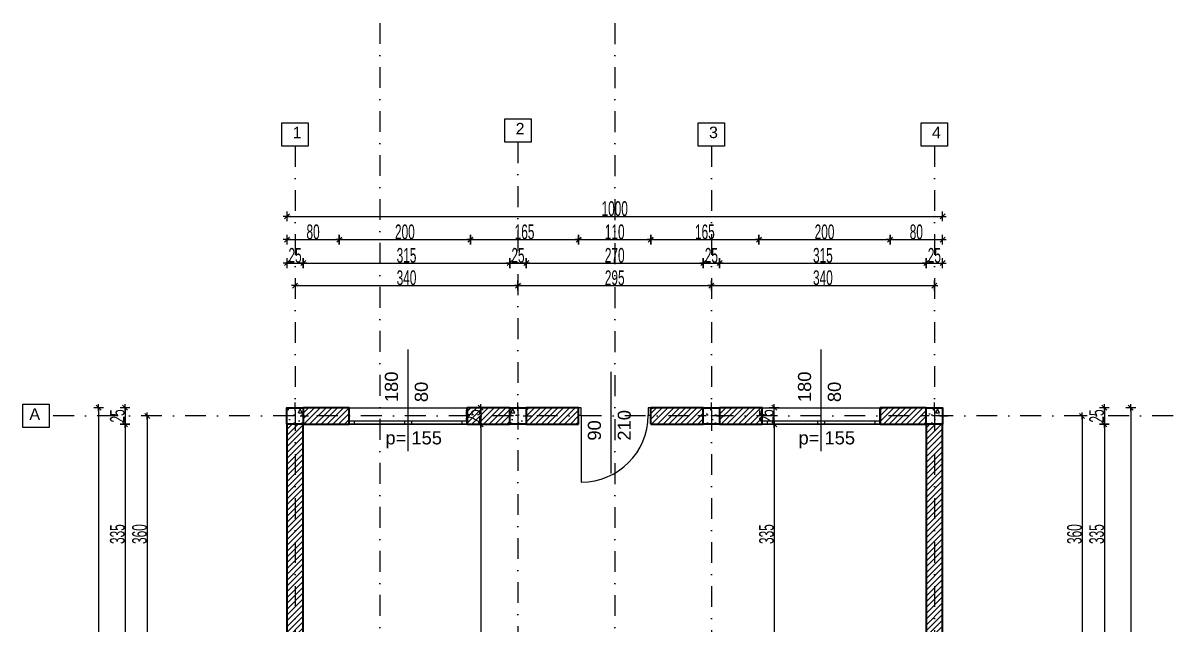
# Model space of a CAD drawing. Header units: millimetres. Extents: x 917196 to 1040943, y -9546 to 18600.
# Drawn here: x 1022418 to 1039956, y 7921 to 17094 of the extents above; entities that cross this region are included whole.
import ezdxf

# ---------------------------------------------------------------- set-up
doc = ezdxf.new("R2010")
doc.units = ezdxf.units.MM
doc.header["$MEASUREMENT"] = 0
doc.linetypes.add('Dot & Dashed', pattern=[670.277762, 317.5, -176.388889, 0, -176.388874])
for name, color, linetype, lineweight in [('dimenzija', 7, 'Continuous', 13), ('dimenzuja vnatre', 251, 'Continuous', 9), ('New_Structural - Bearing_Pen_No__20', 1, 'Continuous', 0), ('New_Structural - Bearing_Pen_No__27', 7, 'Continuous', 25), ('New_Structural - Bearing_Pen_No__7', 7, 'Continuous', 35)]:
    doc.layers.add(name, color=color, linetype=linetype, lineweight=lineweight)
for name, color, linetype, lineweight, true_color in [('Marker - Section_Pen_No__85', 7, 'Continuous', 13, 0xaaaaaa), ('New_Structural - Bearing_Pen_No__168', 7, 'Continuous', 13, 0x6a6a6a), ('New_Structural - Bearing_Pen_No__169', 7, 'Continuous', 13, 0x6a6a6a), ('New_Structural - Bearing_Pen_No__5', 7, 'Continuous', 25, 0x40a5ff), ('New_Structural - Bearing_Pen_No__61', 7, 'Continuous', 20, 0x6a6a6a), ('New_Structural - Bearing_Pen_No__8', 7, 'Continuous', 35, 0xa80f02), ('OSKI', 7, 'Continuous', 20, 0x156a84)]:
    doc.layers.add(name, color=color, linetype=linetype, lineweight=lineweight, true_color=true_color)
doc.styles.add('GENERATED_STYLE_1', font='arial.ttf')
doc.styles.add('PLATEIA', font='CGSAPPS.shx', dxfattribs={"width": 0.6})
doc.dimstyles.new('100v', dxfattribs={"dimtxt": 225, "dimasz": 1, "dimexe": 0.18, "dimexo": 0.0625, "dimgap": 4, "dimtad": 1, "dimdec": 0, "dimlfac": 0.1, "dimzin": 12, "dimdsep": 46, "dimtxsty": 'PLATEIA', "dimblk": 'A$C321216CB', "dimcen": 0.09, "dimse1": 1, "dimse2": 1, "dimclrd": 256, "dimclrt": 256, "dimadec": 3, "dimazin": 0, "dimtfac": 1, "dimtdec": 0, "dimtix": 1, "dimtmove": 2, "dimatfit": 3, "dimldrblk": 'A$C321216CB', "dimfxl": 1, "dimtolj": 1, "dimtzin": 0, "dimlwd": -1, "dimarcsym": 0})
pattern_1 = [(45, (1012807.07, -14138.004), (-44.19417, 44.19417), [])]
pattern_2 = [(0, (1591457, -26256.6), (0, 623.5383), [60, -300]), (0, (1591637, -25944.85), (0, 623.5383), [60, -300]), (60, (1591457, -26256.6), (-540, 311.76916), [60, -300]), (60, (1591817, -26256.6), (-540, 311.76916), [60, -300]), (120, (1591517, -26256.6), (540, 311.76916), [60, -300]), (120, (1591877, -26256.6), (540, 311.76916), [60, -300]), (0, (1591456.98, -26196.62), (0, 120.000005), [0, -120.000005, 0, -180.000007]), (45, (1591516.98, -26196.62), (-84.852817, 84.852817), [0, -90.000004, 0, -150.000006])]

# ---------------------------------------------------------------- blocks, each defined once
blk = doc.blocks.new('A$C321216CB')
for p, q in [((-54, 0), (54, 0)), ((-38, -38), (38, 38)), ((0, -75), (0, 75))]:
    blk.add_line(p, q)
blk = doc.blocks.new('*D244')
at = {"layer": 'DEFPOINTS', "color": 0, "transparency": 16777216}
for p in [(1029967, 13094), (1026567, 12856), (1029967, 12915)]:
    blk.add_point(p, dxfattribs=at)
at = {"layer": 'dimenzija', "transparency": 16777216}
blk.add_line((1026568, 13094), (1029966, 13094), dxfattribs=at)
at = {"layer": 'dimenzija', "transparency": 16777216, "rotation": 180}
blk.add_blockref('A$C321216CB', (1026567, 13094), dxfattribs=at)
at = {"layer": 'dimenzija', "transparency": 16777216}
blk.add_blockref('A$C321216CB', (1029967, 13094), dxfattribs=at)
at = {"layer": 'dimenzija', "transparency": 16777216, "insert": (1028267, 13211), "char_height": 225, "attachment_point": 5, "style": 'PLATEIA'}
blk.add_mtext('\\A1;340', dxfattribs=at)
blk = doc.blocks.new('*D245')
at = {"layer": 'DEFPOINTS', "color": 0, "transparency": 16777216}
for p in [(1032917, 13094), (1029967, 12915), (1032917, 12665)]:
    blk.add_point(p, dxfattribs=at)
at = {"layer": 'dimenzija', "transparency": 16777216}
blk.add_line((1029968, 13094), (1032916, 13094), dxfattribs=at)
at = {"layer": 'dimenzija', "transparency": 16777216, "rotation": 180}
blk.add_blockref('A$C321216CB', (1029967, 13094), dxfattribs=at)
at = {"layer": 'dimenzija', "transparency": 16777216}
blk.add_blockref('A$C321216CB', (1032917, 13094), dxfattribs=at)
at = {"layer": 'dimenzija', "transparency": 16777216, "insert": (1031442, 13211), "char_height": 225, "attachment_point": 5, "style": 'PLATEIA'}
blk.add_mtext('\\A1;295', dxfattribs=at)
blk = doc.blocks.new('*D246')
at = {"layer": 'DEFPOINTS', "color": 0, "transparency": 16777216}
for p in [(1036317, 13094), (1032917, 12665), (1036317, 12606)]:
    blk.add_point(p, dxfattribs=at)
at = {"layer": 'dimenzija', "transparency": 16777216}
blk.add_line((1032918, 13094), (1036316, 13094), dxfattribs=at)
at = {"layer": 'dimenzija', "transparency": 16777216, "rotation": 180}
blk.add_blockref('A$C321216CB', (1032917, 13094), dxfattribs=at)
at = {"layer": 'dimenzija', "transparency": 16777216}
blk.add_blockref('A$C321216CB', (1036317, 13094), dxfattribs=at)
at = {"layer": 'dimenzija', "transparency": 16777216, "insert": (1034617, 13211), "char_height": 225, "attachment_point": 5, "style": 'PLATEIA'}
blk.add_mtext('\\A1;340', dxfattribs=at)
blk = doc.blocks.new('*D275')
at = {"layer": 'DEFPOINTS', "color": 0, "transparency": 16777216}
for p in [(1026692, 13435), (1026442, 11231), (1026692, 11231)]:
    blk.add_point(p, dxfattribs=at)
at = {"layer": 'dimenzija', "transparency": 16777216}
blk.add_line((1026443, 13435), (1026691, 13435), dxfattribs=at)
at = {"layer": 'dimenzija', "transparency": 16777216, "rotation": 180}
blk.add_blockref('A$C321216CB', (1026442, 13435), dxfattribs=at)
at = {"layer": 'dimenzija', "transparency": 16777216}
blk.add_blockref('A$C321216CB', (1026692, 13435), dxfattribs=at)
at = {"layer": 'dimenzija', "transparency": 16777216, "insert": (1026567, 13552), "char_height": 225, "attachment_point": 5, "style": 'PLATEIA'}
blk.add_mtext('\\A1;25', dxfattribs=at)
blk = doc.blocks.new('*D247')
at = {"layer": 'DEFPOINTS', "color": 0, "transparency": 16777216}
for p in [(1029842, 13435), (1026692, 11231), (1029842, 11231)]:
    blk.add_point(p, dxfattribs=at)
at = {"layer": 'dimenzija', "transparency": 16777216}
blk.add_line((1026693, 13435), (1029841, 13435), dxfattribs=at)
at = {"layer": 'dimenzija', "transparency": 16777216, "rotation": 180}
blk.add_blockref('A$C321216CB', (1026692, 13435), dxfattribs=at)
at = {"layer": 'dimenzija', "transparency": 16777216}
blk.add_blockref('A$C321216CB', (1029842, 13435), dxfattribs=at)
at = {"layer": 'dimenzija', "transparency": 16777216, "insert": (1028267, 13552), "char_height": 225, "attachment_point": 5, "style": 'PLATEIA'}
blk.add_mtext('\\A1;315', dxfattribs=at)
blk = doc.blocks.new('*D248')
at = {"layer": 'DEFPOINTS', "color": 0, "transparency": 16777216}
for p in [(1030092, 13435), (1029842, 11231), (1030092, 11231)]:
    blk.add_point(p, dxfattribs=at)
at = {"layer": 'dimenzija', "transparency": 16777216}
blk.add_line((1029843, 13435), (1030091, 13435), dxfattribs=at)
at = {"layer": 'dimenzija', "transparency": 16777216, "rotation": 180}
blk.add_blockref('A$C321216CB', (1029842, 13435), dxfattribs=at)
at = {"layer": 'dimenzija', "transparency": 16777216}
blk.add_blockref('A$C321216CB', (1030092, 13435), dxfattribs=at)
at = {"layer": 'dimenzija', "transparency": 16777216, "insert": (1029967, 13552), "char_height": 225, "attachment_point": 5, "style": 'PLATEIA'}
blk.add_mtext('\\A1;25', dxfattribs=at)
blk = doc.blocks.new('*D276')
at = {"layer": 'DEFPOINTS', "color": 0, "transparency": 16777216}
for p in [(1032792, 13435), (1030092, 11231), (1032792, 11231)]:
    blk.add_point(p, dxfattribs=at)
at = {"layer": 'dimenzija', "transparency": 16777216}
blk.add_line((1030093, 13435), (1032791, 13435), dxfattribs=at)
at = {"layer": 'dimenzija', "transparency": 16777216, "rotation": 180}
blk.add_blockref('A$C321216CB', (1030092, 13435), dxfattribs=at)
at = {"layer": 'dimenzija', "transparency": 16777216}
blk.add_blockref('A$C321216CB', (1032792, 13435), dxfattribs=at)
at = {"layer": 'dimenzija', "transparency": 16777216, "insert": (1031442, 13552), "char_height": 225, "attachment_point": 5, "style": 'PLATEIA'}
blk.add_mtext('\\A1;270', dxfattribs=at)
blk = doc.blocks.new('*D277')
at = {"layer": 'DEFPOINTS', "color": 0, "transparency": 16777216}
for p in [(1033042, 13435), (1032792, 11231), (1033042, 11231)]:
    blk.add_point(p, dxfattribs=at)
at = {"layer": 'dimenzija', "transparency": 16777216}
blk.add_line((1032793, 13435), (1033041, 13435), dxfattribs=at)
at = {"layer": 'dimenzija', "transparency": 16777216, "rotation": 180}
blk.add_blockref('A$C321216CB', (1032792, 13435), dxfattribs=at)
at = {"layer": 'dimenzija', "transparency": 16777216}
blk.add_blockref('A$C321216CB', (1033042, 13435), dxfattribs=at)
at = {"layer": 'dimenzija', "transparency": 16777216, "insert": (1032917, 13552), "char_height": 225, "attachment_point": 5, "style": 'PLATEIA'}
blk.add_mtext('\\A1;25', dxfattribs=at)
blk = doc.blocks.new('*D249')
at = {"layer": 'DEFPOINTS', "color": 0, "transparency": 16777216}
for p in [(1036192, 13435), (1033042, 11231), (1036192, 11231)]:
    blk.add_point(p, dxfattribs=at)
at = {"layer": 'dimenzija', "transparency": 16777216}
blk.add_line((1033043, 13435), (1036191, 13435), dxfattribs=at)
at = {"layer": 'dimenzija', "transparency": 16777216, "rotation": 180}
blk.add_blockref('A$C321216CB', (1033042, 13435), dxfattribs=at)
at = {"layer": 'dimenzija', "transparency": 16777216}
blk.add_blockref('A$C321216CB', (1036192, 13435), dxfattribs=at)
at = {"layer": 'dimenzija', "transparency": 16777216, "insert": (1034617, 13552), "char_height": 225, "attachment_point": 5, "style": 'PLATEIA'}
blk.add_mtext('\\A1;315', dxfattribs=at)
blk = doc.blocks.new('*D278')
at = {"layer": 'DEFPOINTS', "color": 0, "transparency": 16777216}
for p in [(1036442, 13435), (1036192, 11231), (1036442, 11231)]:
    blk.add_point(p, dxfattribs=at)
at = {"layer": 'dimenzija', "transparency": 16777216}
blk.add_line((1036193, 13435), (1036441, 13435), dxfattribs=at)
at = {"layer": 'dimenzija', "transparency": 16777216, "rotation": 180}
blk.add_blockref('A$C321216CB', (1036192, 13435), dxfattribs=at)
at = {"layer": 'dimenzija', "transparency": 16777216}
blk.add_blockref('A$C321216CB', (1036442, 13435), dxfattribs=at)
at = {"layer": 'dimenzija', "transparency": 16777216, "insert": (1036317, 13552), "char_height": 225, "attachment_point": 5, "style": 'PLATEIA'}
blk.add_mtext('\\A1;25', dxfattribs=at)
blk = doc.blocks.new('*D280')
at = {"layer": 'DEFPOINTS', "color": 0, "transparency": 16777216}
for p in [(1025716, 11106), (1024312, 7506), (1025716, 7506)]:
    blk.add_point(p, dxfattribs=at)
at = {"layer": 'dimenzija', "transparency": 16777216}
blk.add_line((1024312, 11105), (1024312, 7507), dxfattribs=at)
for p, rotation in [((1024312, 11106), 90), ((1024312, 7506), 270)]:
    blk.add_blockref('A$C321216CB', p, dxfattribs=dict(at, rotation=rotation))
at = {"layer": 'dimenzija', "transparency": 16777216, "insert": (1024196, 9306), "char_height": 225, "attachment_point": 5, "rotation": 90, "style": 'PLATEIA'}
blk.add_mtext('\\A1;360', dxfattribs=at)
blk = doc.blocks.new('*D283')
at = {"layer": 'DEFPOINTS', "color": 0, "transparency": 16777216}
for p in [(1026442, 11231), (1023974, 10981), (1026442, 10981)]:
    blk.add_point(p, dxfattribs=at)
at = {"layer": 'dimenzija', "transparency": 16777216}
blk.add_line((1023974, 11230), (1023974, 10982), dxfattribs=at)
for p, rotation in [((1023974, 11231), 90), ((1023974, 10981), 270)]:
    blk.add_blockref('A$C321216CB', p, dxfattribs=dict(at, rotation=rotation))
at = {"layer": 'dimenzija', "transparency": 16777216, "insert": (1023858, 11106), "char_height": 225, "attachment_point": 5, "rotation": 90, "style": 'PLATEIA'}
blk.add_mtext('\\A1;25', dxfattribs=at)
blk = doc.blocks.new('*D284')
at = {"layer": 'DEFPOINTS', "color": 0, "transparency": 16777216}
for p in [(1026442, 10981), (1023974, 7631), (1026442, 7631)]:
    blk.add_point(p, dxfattribs=at)
at = {"layer": 'dimenzija', "transparency": 16777216}
blk.add_line((1023974, 10980), (1023974, 7632), dxfattribs=at)
for p, rotation in [((1023974, 10981), 90), ((1023974, 7631), 270)]:
    blk.add_blockref('A$C321216CB', p, dxfattribs=dict(at, rotation=rotation))
at = {"layer": 'dimenzija', "transparency": 16777216, "insert": (1023858, 9306), "char_height": 225, "attachment_point": 5, "rotation": 90, "style": 'PLATEIA'}
blk.add_mtext('\\A1;335', dxfattribs=at)
blk = doc.blocks.new('*D260')
at = {"layer": 'DEFPOINTS', "color": 0, "transparency": 16777216}
for p in [(1026442, 11231), (1023571, 1231), (1026442, 1231)]:
    blk.add_point(p, dxfattribs=at)
at = {"layer": 'dimenzija', "transparency": 16777216}
blk.add_line((1023571, 11230), (1023571, 1232), dxfattribs=at)
for p, rotation in [((1023571, 11231), 90), ((1023571, 1231), 270)]:
    blk.add_blockref('A$C321216CB', p, dxfattribs=dict(at, rotation=rotation))
at = {"layer": 'dimenzija', "transparency": 16777216, "insert": (1023454, 6231), "char_height": 225, "attachment_point": 5, "rotation": 90, "style": 'PLATEIA'}
blk.add_mtext('\\A1;1000', dxfattribs=at)
blk = doc.blocks.new('*D261')
at = {"layer": 'DEFPOINTS', "color": 0, "transparency": 16777216}
for p in [(1037167, 11106), (1037167, 7506), (1038571, 7506)]:
    blk.add_point(p, dxfattribs=at)
at = {"layer": 'dimenzija', "transparency": 16777216}
blk.add_line((1038571, 11105), (1038571, 7507), dxfattribs=at)
for p, rotation in [((1038571, 11106), 90), ((1038571, 7506), 270)]:
    blk.add_blockref('A$C321216CB', p, dxfattribs=dict(at, rotation=rotation))
at = {"layer": 'dimenzija', "transparency": 16777216, "insert": (1038455, 9306), "char_height": 225, "attachment_point": 5, "rotation": 90, "style": 'PLATEIA'}
blk.add_mtext('\\A1;360', dxfattribs=at)
blk = doc.blocks.new('*D264')
at = {"layer": 'DEFPOINTS', "color": 0, "transparency": 16777216}
for p in [(1036442, 11231), (1036442, 10981), (1038910, 10981)]:
    blk.add_point(p, dxfattribs=at)
at = {"layer": 'dimenzija', "transparency": 16777216}
blk.add_line((1038910, 11230), (1038910, 10982), dxfattribs=at)
for p, rotation in [((1038910, 11231), 90), ((1038910, 10981), 270)]:
    blk.add_blockref('A$C321216CB', p, dxfattribs=dict(at, rotation=rotation))
at = {"layer": 'dimenzija', "transparency": 16777216, "insert": (1038793, 11106), "char_height": 225, "attachment_point": 5, "rotation": 90, "style": 'PLATEIA'}
blk.add_mtext('\\A1;25', dxfattribs=at)
blk = doc.blocks.new('*D265')
at = {"layer": 'DEFPOINTS', "color": 0, "transparency": 16777216}
for p in [(1036442, 10981), (1036442, 7631), (1038910, 7631)]:
    blk.add_point(p, dxfattribs=at)
at = {"layer": 'dimenzija', "transparency": 16777216}
blk.add_line((1038910, 10980), (1038910, 7632), dxfattribs=at)
for p, rotation in [((1038910, 10981), 90), ((1038910, 7631), 270)]:
    blk.add_blockref('A$C321216CB', p, dxfattribs=dict(at, rotation=rotation))
at = {"layer": 'dimenzija', "transparency": 16777216, "insert": (1038793, 9306), "char_height": 225, "attachment_point": 5, "rotation": 90, "style": 'PLATEIA'}
blk.add_mtext('\\A1;335', dxfattribs=at)
blk = doc.blocks.new('*D271')
at = {"layer": 'DEFPOINTS', "color": 0, "transparency": 16777216}
for p in [(1036442, 11231), (1036442, 1231), (1039313, 1231)]:
    blk.add_point(p, dxfattribs=at)
at = {"layer": 'dimenzija', "transparency": 16777216}
blk.add_line((1039313, 11230), (1039313, 1232), dxfattribs=at)
for p, rotation in [((1039313, 11231), 90), ((1039313, 1231), 270)]:
    blk.add_blockref('A$C321216CB', p, dxfattribs=dict(at, rotation=rotation))
at = {"layer": 'dimenzija', "transparency": 16777216, "insert": (1039196, 6231), "char_height": 225, "attachment_point": 5, "rotation": 90, "style": 'PLATEIA'}
blk.add_mtext('\\A1;1000', dxfattribs=at)
blk = doc.blocks.new('*D272')
at = {"layer": 'DEFPOINTS', "color": 0, "transparency": 16777216}
for p in [(1027242, 13793), (1026442, 11231), (1027242, 11231)]:
    blk.add_point(p, dxfattribs=at)
at = {"layer": 'dimenzija', "transparency": 16777216}
blk.add_line((1026443, 13793), (1027241, 13793), dxfattribs=at)
at = {"layer": 'dimenzija', "transparency": 16777216, "rotation": 180}
blk.add_blockref('A$C321216CB', (1026442, 13793), dxfattribs=at)
at = {"layer": 'dimenzija', "transparency": 16777216}
blk.add_blockref('A$C321216CB', (1027242, 13793), dxfattribs=at)
at = {"layer": 'dimenzija', "transparency": 16777216, "insert": (1026842, 13910), "char_height": 225, "attachment_point": 5, "style": 'PLATEIA'}
blk.add_mtext('\\A1;80', dxfattribs=at)
blk = doc.blocks.new('*D273')
at = {"layer": 'DEFPOINTS', "color": 0, "transparency": 16777216}
for p in [(1029242, 13793), (1027242, 11231), (1029242, 11231)]:
    blk.add_point(p, dxfattribs=at)
at = {"layer": 'dimenzija', "transparency": 16777216}
blk.add_line((1027243, 13793), (1029241, 13793), dxfattribs=at)
at = {"layer": 'dimenzija', "transparency": 16777216, "rotation": 180}
blk.add_blockref('A$C321216CB', (1027242, 13793), dxfattribs=at)
at = {"layer": 'dimenzija', "transparency": 16777216}
blk.add_blockref('A$C321216CB', (1029242, 13793), dxfattribs=at)
at = {"layer": 'dimenzija', "transparency": 16777216, "insert": (1028242, 13910), "char_height": 225, "attachment_point": 5, "style": 'PLATEIA'}
blk.add_mtext('\\A1;200', dxfattribs=at)
blk = doc.blocks.new('*D290')
at = {"layer": 'DEFPOINTS', "color": 0, "transparency": 16777216}
for p in [(1030892, 13793), (1029242, 11231), (1030892, 11231)]:
    blk.add_point(p, dxfattribs=at)
at = {"layer": 'dimenzija', "transparency": 16777216}
blk.add_line((1029243, 13793), (1030891, 13793), dxfattribs=at)
at = {"layer": 'dimenzija', "transparency": 16777216, "rotation": 180}
blk.add_blockref('A$C321216CB', (1029242, 13793), dxfattribs=at)
at = {"layer": 'dimenzija', "transparency": 16777216}
blk.add_blockref('A$C321216CB', (1030892, 13793), dxfattribs=at)
at = {"layer": 'dimenzija', "transparency": 16777216, "insert": (1030067, 13910), "char_height": 225, "attachment_point": 5, "style": 'PLATEIA'}
blk.add_mtext('\\A1;165', dxfattribs=at)
blk = doc.blocks.new('*D291')
at = {"layer": 'DEFPOINTS', "color": 0, "transparency": 16777216}
for p in [(1031992, 13793), (1030892, 11231), (1031992, 11231)]:
    blk.add_point(p, dxfattribs=at)
at = {"layer": 'dimenzija', "transparency": 16777216}
blk.add_line((1030893, 13793), (1031991, 13793), dxfattribs=at)
at = {"layer": 'dimenzija', "transparency": 16777216, "rotation": 180}
blk.add_blockref('A$C321216CB', (1030892, 13793), dxfattribs=at)
at = {"layer": 'dimenzija', "transparency": 16777216}
blk.add_blockref('A$C321216CB', (1031992, 13793), dxfattribs=at)
at = {"layer": 'dimenzija', "transparency": 16777216, "insert": (1031442, 13910), "char_height": 225, "attachment_point": 5, "style": 'PLATEIA'}
blk.add_mtext('\\A1;110', dxfattribs=at)
blk = doc.blocks.new('*D292')
at = {"layer": 'DEFPOINTS', "color": 0, "transparency": 16777216}
for p in [(1033642, 13793), (1031992, 11231), (1033642, 11231)]:
    blk.add_point(p, dxfattribs=at)
at = {"layer": 'dimenzija', "transparency": 16777216}
blk.add_line((1031993, 13793), (1033641, 13793), dxfattribs=at)
at = {"layer": 'dimenzija', "transparency": 16777216, "rotation": 180}
blk.add_blockref('A$C321216CB', (1031992, 13793), dxfattribs=at)
at = {"layer": 'dimenzija', "transparency": 16777216}
blk.add_blockref('A$C321216CB', (1033642, 13793), dxfattribs=at)
at = {"layer": 'dimenzija', "transparency": 16777216, "insert": (1032817, 13910), "char_height": 225, "attachment_point": 5, "style": 'PLATEIA'}
blk.add_mtext('\\A1;165', dxfattribs=at)
blk = doc.blocks.new('*D241')
at = {"layer": 'DEFPOINTS', "color": 0, "transparency": 16777216}
for p in [(1035642, 13793), (1033642, 11231), (1035642, 11231)]:
    blk.add_point(p, dxfattribs=at)
at = {"layer": 'dimenzija', "transparency": 16777216}
blk.add_line((1033643, 13793), (1035641, 13793), dxfattribs=at)
at = {"layer": 'dimenzija', "transparency": 16777216, "rotation": 180}
blk.add_blockref('A$C321216CB', (1033642, 13793), dxfattribs=at)
at = {"layer": 'dimenzija', "transparency": 16777216}
blk.add_blockref('A$C321216CB', (1035642, 13793), dxfattribs=at)
at = {"layer": 'dimenzija', "transparency": 16777216, "insert": (1034642, 13910), "char_height": 225, "attachment_point": 5, "style": 'PLATEIA'}
blk.add_mtext('\\A1;200', dxfattribs=at)
blk = doc.blocks.new('*D242')
at = {"layer": 'DEFPOINTS', "color": 0, "transparency": 16777216}
for p in [(1036442, 13793), (1035642, 11231), (1036442, 11231)]:
    blk.add_point(p, dxfattribs=at)
at = {"layer": 'dimenzija', "transparency": 16777216}
blk.add_line((1035643, 13793), (1036441, 13793), dxfattribs=at)
at = {"layer": 'dimenzija', "transparency": 16777216, "rotation": 180}
blk.add_blockref('A$C321216CB', (1035642, 13793), dxfattribs=at)
at = {"layer": 'dimenzija', "transparency": 16777216}
blk.add_blockref('A$C321216CB', (1036442, 13793), dxfattribs=at)
at = {"layer": 'dimenzija', "transparency": 16777216, "insert": (1036042, 13910), "char_height": 225, "attachment_point": 5, "style": 'PLATEIA'}
blk.add_mtext('\\A1;80', dxfattribs=at)
blk = doc.blocks.new('*D243')
at = {"layer": 'DEFPOINTS', "color": 0, "transparency": 16777216}
for p in [(1036442, 14147), (1026442, 11231), (1036442, 11231)]:
    blk.add_point(p, dxfattribs=at)
at = {"layer": 'dimenzija', "transparency": 16777216}
blk.add_line((1026443, 14147), (1036441, 14147), dxfattribs=at)
at = {"layer": 'dimenzija', "transparency": 16777216, "rotation": 180}
blk.add_blockref('A$C321216CB', (1026442, 14147), dxfattribs=at)
at = {"layer": 'dimenzija', "transparency": 16777216}
blk.add_blockref('A$C321216CB', (1036442, 14147), dxfattribs=at)
at = {"layer": 'dimenzija', "transparency": 16777216, "insert": (1031442, 14264), "char_height": 225, "attachment_point": 5, "style": 'PLATEIA'}
blk.add_mtext('\\A1;1000', dxfattribs=at)
blk = doc.blocks.new('*D274')
at = {"layer": 'DEFPOINTS', "color": 0, "transparency": 16777216}
for p in [(1033875, 11231), (1034275, 11231), (1034251, 10981)]:
    blk.add_point(p, dxfattribs=at)
at = {"layer": 'dimenzuja vnatre', "transparency": 16777216}
blk.add_line((1033875, 10982), (1033875, 11230), dxfattribs=at)
for p, rotation in [((1033875, 11231), 90), ((1033875, 10981), 270)]:
    blk.add_blockref('A$C321216CB', p, dxfattribs=dict(at, rotation=rotation))
at = {"layer": 'dimenzuja vnatre', "transparency": 16777216, "insert": (1033758, 11106), "char_height": 225, "attachment_point": 5, "rotation": 90, "style": 'PLATEIA'}
blk.add_mtext('\\A1;25', dxfattribs=at)
blk = doc.blocks.new('*D293')
at = {"layer": 'DEFPOINTS', "color": 0, "transparency": 16777216}
for p in [(1029517, 11231), (1029400, 10981), (1029517, 10981)]:
    blk.add_point(p, dxfattribs=at)
at = {"layer": 'dimenzuja vnatre', "transparency": 16777216}
blk.add_line((1029400, 11230), (1029400, 10982), dxfattribs=at)
for p, rotation in [((1029400, 11231), 90), ((1029400, 10981), 270)]:
    blk.add_blockref('A$C321216CB', p, dxfattribs=dict(at, rotation=rotation))
at = {"layer": 'dimenzuja vnatre', "transparency": 16777216, "insert": (1029284, 11106), "char_height": 225, "attachment_point": 5, "rotation": 90, "style": 'PLATEIA'}
blk.add_mtext('\\A1;25', dxfattribs=at)
blk = doc.blocks.new('*D294')
at = {"layer": 'DEFPOINTS', "color": 0, "transparency": 16777216}
for p in [(1029517, 10981), (1029400, 1487), (1029590, 1487)]:
    blk.add_point(p, dxfattribs=at)
at = {"layer": 'dimenzuja vnatre', "transparency": 16777216}
blk.add_line((1029400, 10980), (1029400, 1488), dxfattribs=at)
for p, rotation in [((1029400, 10981), 90), ((1029400, 1487), 270)]:
    blk.add_blockref('A$C321216CB', p, dxfattribs=dict(at, rotation=rotation))
at = {"layer": 'dimenzuja vnatre', "transparency": 16777216, "insert": (1029284, 6234), "char_height": 225, "attachment_point": 5, "rotation": 90, "style": 'PLATEIA'}
blk.add_mtext('\\A1;950', dxfattribs=at)
blk = doc.blocks.new('*D296')
at = {"layer": 'DEFPOINTS', "color": 0, "transparency": 16777216}
for p in [(1034251, 10981), (1033875, 7631), (1034686, 7631)]:
    blk.add_point(p, dxfattribs=at)
at = {"layer": 'dimenzuja vnatre', "transparency": 16777216}
blk.add_line((1033875, 10980), (1033875, 7632), dxfattribs=at)
for p, rotation in [((1033875, 10981), 90), ((1033875, 7631), 270)]:
    blk.add_blockref('A$C321216CB', p, dxfattribs=dict(at, rotation=rotation))
at = {"layer": 'dimenzuja vnatre', "transparency": 16777216, "insert": (1033758, 9306), "char_height": 225, "attachment_point": 5, "rotation": 90, "style": 'PLATEIA'}
blk.add_mtext('\\A1;335', dxfattribs=at)

msp = doc.modelspace()

# ---------------------------------------------------------------- hatches: boundary and pattern name
at = {"layer": 'New_Structural - Bearing_Pen_No__168', "linetype": 'Continuous', "lineweight": 13, "true_color": 0x9ea0a3}
h = msp.add_hatch(dxfattribs=at)
h.set_pattern_fill('ANSI31', color=253, scale=500, style=0)
h.set_pattern_definition(pattern_1)
h.paths.add_polyline_path([(1026691.8, 11231.2), (1026691.8, 10981.2), (1027391.8, 10981.2), (1027391.8, 11231.2)])
h = msp.add_hatch(dxfattribs=at)
h.set_pattern_fill('ANSI31', color=253, scale=500, style=0)
h.set_pattern_definition(pattern_1)
h.paths.add_polyline_path([(1029191.8, 11231.2), (1029191.8, 10981.2), (1029841.8, 10981.2), (1029841.8, 11231.2)])
h = msp.add_hatch(dxfattribs=at)
h.set_pattern_fill('ANSI31', color=253, scale=500, style=0)
h.set_pattern_definition(pattern_1)
h.paths.add_polyline_path([(1030091.8, 10981.2), (1030891.8, 10981.2), (1030891.8, 11231.2), (1030091.8, 11231.2)])
h = msp.add_hatch(dxfattribs=at)
h.set_pattern_fill('ANSI31', color=253, scale=500, style=0)
h.set_pattern_definition(pattern_1)
h.paths.add_polyline_path([(1031991.8, 10981.2), (1032791.8, 10981.2), (1032791.8, 11231.2), (1031991.8, 11231.2)])
h = msp.add_hatch(dxfattribs=at)
h.set_pattern_fill('ANSI31', color=253, scale=500, style=0)
h.set_pattern_definition(pattern_1)
h.paths.add_polyline_path([(1033041.8, 11231.2), (1033041.8, 10981.2), (1033691.8, 10981.2), (1033691.8, 11231.2)])
h = msp.add_hatch(dxfattribs=at)
h.set_pattern_fill('ANSI31', color=253, scale=500, style=0)
h.set_pattern_definition(pattern_1)
h.paths.add_polyline_path([(1035491.8, 11231.2), (1035491.8, 10981.2), (1036191.8, 10981.2), (1036191.8, 11231.2)])
h = msp.add_hatch(dxfattribs=at)
h.set_pattern_fill('ANSI31', color=253, scale=500, style=0)
h.set_pattern_definition(pattern_1)
h.paths.add_polyline_path([(1026441.8, 7631.2), (1026691.8, 7631.2), (1026691.8, 10981.2), (1026441.8, 10981.2)])
h = msp.add_hatch(dxfattribs=at)
h.set_pattern_fill('ANSI31', color=253, scale=500, style=0)
h.set_pattern_definition(pattern_1)
h.paths.add_polyline_path([(1036441.8, 10981.2), (1036191.8, 10981.2), (1036191.8, 7631.2), (1036441.8, 7631.2)])
at = {"layer": 'New_Structural - Bearing_Pen_No__169', "linetype": 'Continuous', "lineweight": 13, "true_color": 0x68b353}
h = msp.add_hatch(dxfattribs=at)
h.set_pattern_fill('STRUCTURAL_CONCRETE', color=85, style=0, pattern_type=2)
h.set_pattern_definition(pattern_2)
h.paths.add_polyline_path([(1026691.8, 10981.2), (1026691.8, 11231.2), (1026441.8, 11231.2), (1026441.8, 10981.2)])
h = msp.add_hatch(dxfattribs=at)
h.set_pattern_fill('STRUCTURAL_CONCRETE', color=85, style=0, pattern_type=2)
h.set_pattern_definition(pattern_2)
h.paths.add_polyline_path([(1030091.8, 10981.2), (1030091.8, 11231.2), (1029841.8, 11231.2), (1029841.8, 10981.2)])
h = msp.add_hatch(dxfattribs=at)
h.set_pattern_fill('STRUCTURAL_CONCRETE', color=85, style=0, pattern_type=2)
h.set_pattern_definition(pattern_2)
h.paths.add_polyline_path([(1033041.8, 10981.2), (1033041.8, 11231.2), (1032791.8, 11231.2), (1032791.8, 10981.2)])
h = msp.add_hatch(dxfattribs=at)
h.set_pattern_fill('STRUCTURAL_CONCRETE', color=85, style=0, pattern_type=2)
h.set_pattern_definition(pattern_2)
h.paths.add_polyline_path([(1036441.8, 10981.2), (1036441.8, 11231.2), (1036191.8, 11231.2), (1036191.8, 10981.2)])

# ---------------------------------------------------------------- linework, layer by layer
at = {"layer": 'Marker - Section_Pen_No__85', "color": 253, "linetype": 'Dot & Dashed', "lineweight": 13, "true_color": 0xaaaaaa}
for p, q in [((1027861.8, 17093.7), (1027861.8, -3909.3)), ((1031441.8, 17090.7), (1031441.8, -3912.3))]:
    msp.add_line(p, q, dxfattribs=at)
at = {"layer": 'New_Structural - Bearing_Pen_No__20', "color": 1, "linetype": 'Continuous', "lineweight": 0}
for p, q in [((1026566.8, 11186.2), (1026566.8, 11311.2)), ((1029966.8, 11186.2), (1029966.8, 11311.2)), ((1032916.8, 11186.2), (1032916.8, 11311.2)), ((1036316.8, 11186.2), (1036316.8, 11311.2)), ((1026486.8, 11106.2), (1026361.8, 11106.2)), ((1026646.8, 11106.2), (1026771.8, 11106.2)), ((1029886.8, 11106.2), (1029761.8, 11106.2)), ((1030046.8, 11106.2), (1030171.8, 11106.2)), ((1032836.8, 11106.2), (1032711.8, 11106.2)), ((1032996.8, 11106.2), (1033121.8, 11106.2)), ((1036236.8, 11106.2), (1036111.8, 11106.2)), ((1036396.8, 11106.2), (1036521.8, 11106.2)), ((1026566.8, 11026.2), (1026566.8, 10901.2)), ((1029966.8, 11026.2), (1029966.8, 10901.2)), ((1032916.8, 11026.2), (1032916.8, 10901.2)), ((1036316.8, 11026.2), (1036316.8, 10901.2))]:
    msp.add_line(p, q, dxfattribs=at)
for p in [(1026566.8, 11106.2), (1029966.8, 11106.2), (1032916.8, 11106.2), (1036316.8, 11106.2)]:
    msp.add_point(p, dxfattribs=at)
at = {"layer": 'New_Structural - Bearing_Pen_No__27', "color": 7, "linetype": 'Continuous', "lineweight": 35}
for p, q in [((1027391.8, 11031.2), (1027391.8, 11231.2)), ((1027391.8, 11031.2), (1027391.8, 11231.2)), ((1029191.8, 11031.2), (1029191.8, 11231.2)), ((1029191.8, 11031.2), (1029191.8, 11231.2)), ((1030891.8, 11231.2), (1030854.8, 11231.2)), ((1030891.8, 11231.2), (1030854.8, 11231.2)), ((1030891.8, 11231.2), (1030854.8, 11231.2)), ((1030891.8, 11096.2), (1030891.8, 11231.2)), ((1030891.8, 11096.2), (1030891.8, 11231.2)), ((1030891.8, 11096.2), (1030891.8, 11231.2)), ((1031991.8, 11231.2), (1032028.8, 11231.2)), ((1031991.8, 11096.2), (1031991.8, 11231.2)), ((1031991.8, 11096.2), (1031991.8, 11231.2)), ((1031991.8, 11096.2), (1031991.8, 11231.2)), ((1031991.8, 11231.2), (1032028.8, 11231.2)), ((1031991.8, 11231.2), (1032028.8, 11231.2)), ((1033691.8, 11031.2), (1033691.8, 11231.2)), ((1033691.8, 11031.2), (1033691.8, 11231.2)), ((1035491.8, 11031.2), (1035491.8, 11231.2)), ((1035491.8, 11031.2), (1035491.8, 11231.2)), ((1030891.8, 10981.2), (1030891.8, 11096.2)), ((1030891.8, 10981.2), (1030891.8, 11096.2)), ((1030891.8, 10981.2), (1030891.8, 11096.2)), ((1031991.8, 10981.2), (1031991.8, 11096.2)), ((1031991.8, 10981.2), (1031991.8, 11096.2)), ((1031991.8, 10981.2), (1031991.8, 11096.2)), ((1027391.8, 10981.2), (1027391.8, 11031.2)), ((1027391.8, 10981.2), (1027391.8, 11031.2)), ((1027391.8, 10981.2), (1027391.8, 11031.2)), ((1029191.8, 10981.2), (1029191.8, 11031.2)), ((1029191.8, 10981.2), (1029191.8, 11031.2)), ((1029191.8, 10981.2), (1029191.8, 11031.2)), ((1030891.8, 10981.2), (1030854.8, 10981.2)), ((1030891.8, 10981.2), (1030854.8, 10981.2)), ((1030891.8, 10981.2), (1030854.8, 10981.2)), ((1031991.8, 10981.2), (1032028.8, 10981.2)), ((1031991.8, 10981.2), (1032028.8, 10981.2)), ((1031991.8, 10981.2), (1032028.8, 10981.2)), ((1033691.8, 10981.2), (1033691.8, 11031.2)), ((1033691.8, 10981.2), (1033691.8, 11031.2)), ((1033691.8, 10981.2), (1033691.8, 11031.2)), ((1035491.8, 10981.2), (1035491.8, 11031.2)), ((1035491.8, 10981.2), (1035491.8, 11031.2)), ((1035491.8, 10981.2), (1035491.8, 11031.2))]:
    msp.add_line(p, q, dxfattribs=at)
for points in [[(1026691.8, 10981.2), (1027391.8, 10981.2), (1027391.8, 11231.2), (1026691.8, 11231.2)], [(1029841.8, 11231.2), (1029191.8, 11231.2), (1029191.8, 11181.2)], [(1030891.8, 11231.2), (1030091.8, 11231.2)], [(1032791.8, 11231.2), (1031991.8, 11231.2)], [(1033041.8, 10981.2), (1033691.8, 10981.2), (1033691.8, 11231.2), (1033041.8, 11231.2)], [(1036191.8, 11231.2), (1035491.8, 11231.2), (1035491.8, 10981.2), (1036191.8, 10981.2)], [(1029191.8, 11181.2), (1029191.8, 10981.2), (1029841.8, 10981.2)], [(1026441.8, 10981.2), (1026441.8, 7631.2)], [(1026691.8, 7631.2), (1026691.8, 10981.2)], [(1030091.8, 10981.2), (1030891.8, 10981.2)], [(1031991.8, 10981.2), (1032791.8, 10981.2)], [(1036191.8, 10981.2), (1036191.8, 7631.2)], [(1036441.8, 7631.2), (1036441.8, 10981.2)]]:
    msp.add_lwpolyline(points, dxfattribs=at)
at = {"layer": 'New_Structural - Bearing_Pen_No__5', "color": 161, "linetype": 'Continuous', "lineweight": 25, "true_color": 0x40a5ff}
for p, q in [((1028291.8, 10568), (1028291.8, 12118)), ((1034591.8, 10568), (1034591.8, 12118)), ((1031387.3, 10230.1), (1031387.3, 11780.1))]:
    msp.add_line(p, q, dxfattribs=at)
at = {"layer": 'New_Structural - Bearing_Pen_No__61', "color": 251, "linetype": 'Continuous', "lineweight": 20, "true_color": 0x6a6a6a}
for p, q in [((1027391.8, 11231.2), (1029191.8, 11231.2)), ((1030931.8, 11231.2), (1030891.8, 11231.2)), ((1030931.8, 11116.2), (1030931.8, 11231.2)), ((1031991.8, 11231.2), (1031951.8, 11231.2)), ((1031951.8, 11231.2), (1031951.8, 11116.2)), ((1033691.8, 11231.2), (1035491.8, 11231.2)), ((1030891.8, 11116.2), (1030931.8, 11116.2)), ((1030891.8, 10981.2), (1030891.8, 11096.2)), ((1030931.8, 11116.2), (1030931.8, 10096.2)), ((1031951.8, 11116.2), (1031991.8, 11116.2)), ((1031991.8, 11096.2), (1031991.8, 10981.2)), ((1027391.8, 11031.2), (1027466.8, 11031.2)), ((1027391.8, 10981.2), (1029191.8, 10981.2)), ((1027466.8, 10981.2), (1027391.8, 10981.2)), ((1027466.8, 11031.2), (1027466.8, 10981.2)), ((1027466.8, 11031.2), (1028241.8, 11031.2)), ((1028241.8, 10981.2), (1027466.8, 10981.2)), ((1028241.8, 10981.2), (1028241.8, 11031.2)), ((1028241.8, 11031.2), (1028291.8, 11031.2)), ((1028291.8, 10981.2), (1028241.8, 10981.2)), ((1028291.8, 11031.2), (1028341.8, 11031.2)), ((1028341.8, 10981.2), (1028291.8, 10981.2)), ((1028341.8, 11031.2), (1028341.8, 10981.2)), ((1028341.8, 11031.2), (1029116.8, 11031.2)), ((1029116.8, 10981.2), (1028341.8, 10981.2)), ((1029116.8, 10981.2), (1029116.8, 11031.2)), ((1029116.8, 11031.2), (1029191.8, 11031.2)), ((1029191.8, 10981.2), (1029116.8, 10981.2)), ((1033691.8, 11031.2), (1033766.8, 11031.2)), ((1033691.8, 10981.2), (1035491.8, 10981.2)), ((1033766.8, 10981.2), (1033691.8, 10981.2)), ((1033766.8, 11031.2), (1033766.8, 10981.2)), ((1033766.8, 11031.2), (1034541.8, 11031.2)), ((1034541.8, 10981.2), (1033766.8, 10981.2)), ((1034541.8, 10981.2), (1034541.8, 11031.2)), ((1034541.8, 11031.2), (1034591.8, 11031.2)), ((1034591.8, 10981.2), (1034541.8, 10981.2)), ((1034591.8, 11031.2), (1034641.8, 11031.2)), ((1034641.8, 10981.2), (1034591.8, 10981.2)), ((1034641.8, 11031.2), (1034641.8, 10981.2)), ((1034641.8, 11031.2), (1035416.8, 11031.2)), ((1035416.8, 10981.2), (1034641.8, 10981.2)), ((1035416.8, 10981.2), (1035416.8, 11031.2)), ((1035416.8, 11031.2), (1035491.8, 11031.2)), ((1035491.8, 10981.2), (1035416.8, 10981.2))]:
    msp.add_line(p, q, dxfattribs=at)
msp.add_arc((1030931.8, 11116.2), 1020, 270, 0, dxfattribs=at)
at = {"layer": 'New_Structural - Bearing_Pen_No__8', "color": 14, "linetype": 'Continuous', "lineweight": 35, "true_color": 0xa80f02}
for points in [[(1026691.8, 10981.2), (1026441.8, 10981.2), (1026441.8, 11231.2), (1026691.8, 11231.2)], [(1030091.8, 10981.2), (1029841.8, 10981.2), (1029841.8, 11231.2), (1030091.8, 11231.2)], [(1033041.8, 10981.2), (1032791.8, 10981.2), (1032791.8, 11231.2), (1033041.8, 11231.2)], [(1036441.8, 10981.2), (1036191.8, 10981.2), (1036191.8, 11231.2), (1036441.8, 11231.2)]]:
    msp.add_lwpolyline(points, close=True, dxfattribs=at)
at = {"layer": 'OSKI', "linetype": 'Dot & Dashed'}
for p, q in [((1029966.8, 15277.9), (1029966.8, -2909.4)), ((1026566.8, 15218.6), (1026566.8, -2909.4)), ((1032916.8, 15218.6), (1032916.8, -2909.4)), ((1036316.8, 15218.6), (1036316.8, -2909.4)), ((1039956.5, 11106.2), (1022818.1, 11106.2))]:
    msp.add_line(p, q, dxfattribs=at)
at = {"layer": 'OSKI'}
for points in [[(1029766.6, 15634.1), (1030166.6, 15634.1), (1030166.6, 15277.9), (1029766.6, 15277.9)], [(1026366.6, 15574.8), (1026766.6, 15574.8), (1026766.6, 15218.6), (1026366.6, 15218.6)], [(1032716.6, 15574.8), (1033116.6, 15574.8), (1033116.6, 15218.6), (1032716.6, 15218.6)], [(1036116.6, 15574.8), (1036516.6, 15574.8), (1036516.6, 15218.6), (1036116.6, 15218.6)], [(1022418.1, 11284.3), (1022818.1, 11284.3), (1022818.1, 10928.1), (1022418.1, 10928.1)]]:
    msp.add_lwpolyline(points, close=True, dxfattribs=at)

# ---------------------------------------------------------------- texts
at = {"layer": 'New_Structural - Bearing_Pen_No__7', "color": 7, "linetype": 'Continuous', "lineweight": 35, "char_height": 200, "attachment_point": 7, "rotation": 90, "style": 'GENERATED_STYLE_1'}
for s, insert in [('\\A1;\\pt0;180{\\H0.66x;\\S^  ;}', (1028195.1, 11317)), ('\\A1;\\pt0;180{\\H0.66x;\\S^  ;}', (1034495.1, 11317)), ('\\A1;\\pt0;80', (1028595.1, 11317)), ('\\A1;\\pt0;80', (1034895.1, 11317)), ('\\A1;\\pt0;210', (1031690.6, 10730.1)), ('\\A1;\\pt0;90{\\H0.66x;\\S^  ;}', (1031290.6, 10730.1))]:
    msp.add_mtext(s, dxfattribs=dict(at, insert=insert))
at = {"layer": 'New_Structural - Bearing_Pen_No__7', "color": 7, "linetype": 'Continuous', "lineweight": 35, "char_height": 200, "attachment_point": 7, "style": 'GENERATED_STYLE_1'}
for insert in [(1027945.3, 10612.3), (1034245.3, 10612.3)]:
    msp.add_mtext('\\A1;\\pt0;p= 155', dxfattribs=dict(at, insert=insert))
at = {"layer": 'OSKI', "linetype": 'Dot & Dashed', "char_height": 175, "attachment_point": 7, "style": 'GENERATED_STYLE_1'}
for s, insert in [('1', (1026530.7, 15337.3)), ('2', (1029930.7, 15396.6)), ('4', (1036280.7, 15337.3))]:
    msp.add_mtext(s, dxfattribs=dict(at, insert=insert))
at = {"layer": 'OSKI', "linetype": 'Dot & Dashed', "insert": (1032880.7, 15337.3), "char_height": 175, "width": 64.461, "attachment_point": 7, "style": 'GENERATED_STYLE_1'}
msp.add_mtext('3', dxfattribs=at)
at = {"layer": 'OSKI', "linetype": 'ByBlock', "insert": (1022515.8, 11047), "char_height": 175, "attachment_point": 7, "style": 'GENERATED_STYLE_1'}
msp.add_mtext('A', dxfattribs=at)

# ---------------------------------------------------------------- dimensions: what is measured, and where the dimension line sits
at = {"layer": 'dimenzija'}
for base, p1, p2, picture, middle in [((1036441.8, 14147.4), (1026441.8, 11231.2), (1036441.8, 11231.2), '*D243', (1031441.8, 14263.9)), ((1027241.8, 13793.1), (1026441.8, 11231.2), (1027241.8, 11231.2), '*D272', (1026841.8, 13909.6)), ((1029241.8, 13793.1), (1027241.8, 11231.2), (1029241.8, 11231.2), '*D273', (1028241.8, 13909.6)), ((1030891.8, 13793.1), (1029241.8, 11231.2), (1030891.8, 11231.2), '*D290', (1030066.8, 13909.6)), ((1031991.8, 13793.1), (1030891.8, 11231.2), (1031991.8, 11231.2), '*D291', (1031441.8, 13909.6)), ((1033641.8, 13793.1), (1031991.8, 11231.2), (1033641.8, 11231.2), '*D292', (1032816.8, 13909.6)), ((1035641.8, 13793.1), (1033641.8, 11231.2), (1035641.8, 11231.2), '*D241', (1034641.8, 13909.6)), ((1036441.8, 13793.1), (1035641.8, 11231.2), (1036441.8, 11231.2), '*D242', (1036041.8, 13909.6)), ((1026691.8, 13435.1), (1026441.8, 11231.2), (1026691.8, 11231.2), '*D275', (1026566.8, 13551.6)), ((1029841.8, 13435.1), (1026691.8, 11231.2), (1029841.8, 11231.2), '*D247', (1028266.8, 13551.6)), ((1030091.8, 13435.1), (1029841.8, 11231.2), (1030091.8, 11231.2), '*D248', (1029966.8, 13551.6)), ((1032791.8, 13435.1), (1030091.8, 11231.2), (1032791.8, 11231.2), '*D276', (1031441.8, 13551.6)), ((1033041.8, 13435.1), (1032791.8, 11231.2), (1033041.8, 11231.2), '*D277', (1032916.8, 13551.6)), ((1036191.8, 13435.1), (1033041.8, 11231.2), (1036191.8, 11231.2), '*D249', (1034616.8, 13551.6)), ((1036441.8, 13435.1), (1036191.8, 11231.2), (1036441.8, 11231.2), '*D278', (1036316.8, 13551.6)), ((1029966.8, 13094.3), (1026566.8, 12856.1), (1029966.8, 12915.5), '*D244', (1028266.8, 13210.8)), ((1032916.8, 13094.3), (1029966.8, 12915.5), (1032916.8, 12664.9), '*D245', (1031441.8, 13210.8)), ((1036316.8, 13094.3), (1032916.8, 12664.9), (1036316.8, 12605.7), '*D246', (1034616.8, 13210.8))]:
    dim = msp.add_linear_dim(base=base, p1=p1, p2=p2, dimstyle='100v', dxfattribs=at)
    dim.commit()
    dim.dimension.update_dxf_attribs({"geometry": picture, "text_midpoint": middle})
for base, p1, p2, picture, middle in [((1023570.7, 1231.2), (1026441.8, 11231.2), (1026441.8, 1231.2), '*D260', (1023454.2, 6231.2)), ((1023974.1, 10981.2), (1026441.8, 11231.2), (1026441.8, 10981.2), '*D283', (1023857.6, 11106.2)), ((1038909.5, 10981.2), (1036441.8, 11231.2), (1036441.8, 10981.2), '*D264', (1038793, 11106.2)), ((1039312.9, 1231.2), (1036441.8, 11231.2), (1036441.8, 1231.2), '*D271', (1039196.4, 6231.2)), ((1024312.4, 7506.2), (1025716.4, 11106.2), (1025716.4, 7506.2), '*D280', (1024195.9, 9306.2)), ((1038571.3, 7506.2), (1037167.3, 11106.2), (1037167.3, 7506.2), '*D261', (1038454.8, 9306.2)), ((1023974.1, 7631.2), (1026441.8, 10981.2), (1026441.8, 7631.2), '*D284', (1023857.6, 9306.2)), ((1038909.5, 7631.2), (1036441.8, 10981.2), (1036441.8, 7631.2), '*D265', (1038793, 9306.2))]:
    dim = msp.add_linear_dim(base=base, p1=p1, p2=p2, angle=90, dimstyle='100v', dxfattribs=at)
    dim.commit()
    dim.dimension.update_dxf_attribs({"geometry": picture, "text_midpoint": middle})
at = {"layer": 'dimenzuja vnatre'}
for base, p1, p2, picture, middle in [((1029400.1, 10981.2), (1029516.8, 11231.2), (1029516.8, 10981.2), '*D293', (1029283.6, 11106.2)), ((1033874.5, 11231.2), (1034251.2, 10981.2), (1034274.6, 11231.2), '*D274', (1033758, 11106.2)), ((1033874.5, 7631.2), (1034251.2, 10981.2), (1034685.8, 7631.2), '*D296', (1033758, 9306.2))]:
    dim = msp.add_linear_dim(base=base, p1=p1, p2=p2, angle=90, dimstyle='100v', dxfattribs=at)
    dim.commit()
    dim.dimension.update_dxf_attribs({"geometry": picture, "text_midpoint": middle})
dim = msp.add_linear_dim(base=(1029400.1, 1486.6), p1=(1029516.8, 10981.2), p2=(1029590.1, 1486.6), angle=90, text='950', dimstyle='100v', dxfattribs=at)
dim.commit()
dim.dimension.update_dxf_attribs({"geometry": '*D294', "text_midpoint": (1029283.6, 6233.9)})

doc.saveas('drawing.dxf')
